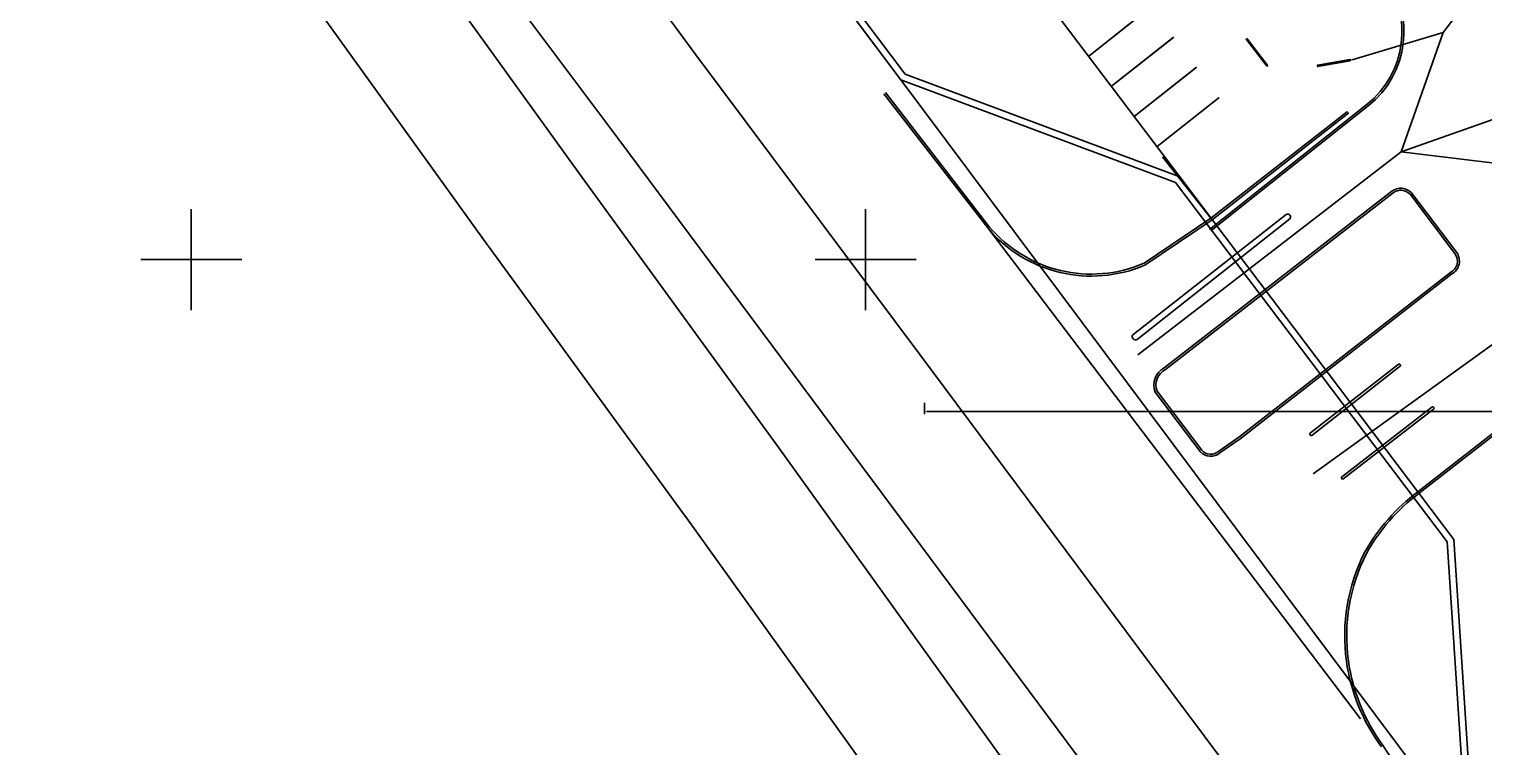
# Model space of a CAD drawing. Header units: millimetres. Extents: x 793 to 3159, y 750 to 2095.
# Drawn here: x 915 to 1022.9, y 1189.8 to 1243 of the extents above; entities that cross this region are included whole.
import ezdxf

# ---------------------------------------------------------------- set-up
doc = ezdxf.new("R2010")
doc.units = ezdxf.units.MM
for name, color, linetype in [('A-GUARNICIONES', 1, 'Continuous'), ('A-PISOS-HATCH', 8, 'Continuous'), ('barda existente', 240, 'Continuous'), ('CONCRETOS', 64, 'Continuous'), ('ESTACIONAMIENTO', 8, 'Continuous'), ('GUARNICIONES', 8, 'Continuous'), ('limite de carretera', 9, 'Continuous'), ('LINEAS DE PAVIEMENTOS', 9, 'Continuous'), ('poligono real existente', 210, 'Continuous'), ('RETUTM01', 8, 'Continuous')]:
    doc.layers.add(name, color=color, linetype=linetype)
doc.styles.get("Standard").update_dxf_attribs({"font": 'arial.ttf'})
doc.linetypes.add('RAYACONTDIAG', pattern='A,0.8,["/",Standard,S=0.08,R=0,X=0.025,Y=-0.04],0', length=0.8)
doc.dimstyles.get("Standard").update_dxf_attribs({"dimtxt": 1.2, "dimasz": 0.18, "dimexe": 0.18, "dimexo": 0.0625, "dimgap": 0.09, "dimtad": 0, "dimtih": 1, "dimtoh": 1, "dimdec": 4, "dimlfac": -1, "dimzin": 0, "dimdsep": 46, "dimtxsty": 'Standard', "dimcen": 0.09, "dimadec": 0, "dimazin": 0, "dimtfac": 1, "dimtdec": 4, "dimtofl": 0, "dimtmove": 0, "dimatfit": 3, "dimfxl": 1, "dimtolj": 1, "dimtzin": 0, "dimarcsym": 0})

# ---------------------------------------------------------------- blocks, each defined once
blk = doc.blocks.new('A$C6A1540C3')
at = {"layer": 'RETUTM01', "color": 8, "linetype": 'Continuous'}
for p, q in [((3.75, 7.5), (3.75, 0)), ((0, 3.75), (7.5, 3.75))]:
    blk.add_line(p, q, dxfattribs=at)
blk = doc.blocks.new('*D248')
at = {"layer": 'Defpoints', "color": 0, "lineweight": -2, "transparency": 16777216}
for p, q in [((981.42, 1215.26), (981.42, 1214.43)), ((981.6, 1214.61), (1055.6, 1214.61)), ((1136.51, 1214.61), (1062.51, 1214.61)), ((1136.69, 1215.26), (1136.69, 1214.43))]:
    blk.add_line(p, q, dxfattribs=at)
at = {"layer": 'Defpoints', "color": 0, "transparency": 16777216}
for p in [(981.42, 1215.32), (981.42, 1214.61), (1136.69, 1215.32)]:
    blk.add_point(p, dxfattribs=at)
for points in [[(981.6, 1214.64), (981.6, 1214.58), (981.42, 1214.61)], [(1136.51, 1214.64), (1136.51, 1214.58), (1136.69, 1214.61)]]:
    blk.add_solid(points, dxfattribs=at)
at = {"layer": 'Defpoints', "color": 0, "transparency": 16777216, "insert": (1059.05, 1214.61), "char_height": 1.2, "attachment_point": 5}
blk.add_mtext('\\A1;155.2726', dxfattribs=at)

msp = doc.modelspace()

# ---------------------------------------------------------------- linework, layer by layer
at = {"layer": 'A-GUARNICIONES', "color": 1}
for points in [[(989.89612, 1316.48589, 0.589522005), (979.09499, 1294.2044, -0.402224079), (979.00133, 1293.5883), (975.38342, 1290.80879), (996.1581, 1263.76766), (999.76623, 1266.53965, -0.414213562), (1000.39723, 1266.45695), (1015.40283, 1246.92506, -0.409611407), (1014.229, 1237.38618), (1002.54865, 1228.11668)], [(1003.92888, 1262.10622), (1015.52178, 1247.01644, -0.409611407), (1014.32224, 1237.26868), (1002.64189, 1227.99918)]]:
    msp.add_lwpolyline(points, format="xyb", dxfattribs=at)
at = {"layer": 'A-PISOS-HATCH'}
for p, q in [((998.2164, 1244.61495, 296.07548), (993.60884, 1240.96639, 296.13035)), ((998.16133, 1244.57135, 296.07614), (993.60884, 1240.96639, 296.13035)), ((999.89957, 1242.37623, 296.07614), (995.29202, 1238.72767, 296.13101)), ((999.8445, 1242.33263, 296.07679), (995.29202, 1238.72767, 296.13101)), ((1001.58274, 1240.13751, 296.07679), (996.97519, 1236.48895, 296.13167)), ((1001.52768, 1240.09391, 296.07745), (996.97519, 1236.48895, 296.13167)), ((1003.26591, 1237.89879, 296.07745), (998.65836, 1234.25023, 296.13232)), ((999.0657, 1233.49005, 296.20998), (1002.65673, 1228.95515, 296.26399))]:
    msp.add_line(p, q, dxfattribs=at)
at = {"layer": 'barda existente', "linetype": 'Continuous', "ltscale": 10}
for p, q in [((961.36096, 1264.36973, 297.117), (979.98455, 1239.62028, 296.595)), ((960.96143, 1264.06909, 297.117), (979.67277, 1239.20305, 296.59254)), ((979.98455, 1239.62028, 296.595), (1000.33963, 1232.01001, 296.133)), ((979.67277, 1239.20305, 296.5981), (1000.02846, 1231.59254, 296.13609)), ((1020.65969, 1205.14088, 295.72), (1000.33963, 1232.01001, 296.133)), ((1020.17054, 1204.95876, 295.72184), (1000.02846, 1231.59254, 296.13122)), ((1021.60152, 1183.08387, 295.35045), (1020.17054, 1204.95876, 295.71749)), ((1022.09049, 1183.26868, 295.353), (1020.65969, 1205.14088, 295.72))]:
    msp.add_line(p, q, dxfattribs=at)
at = {"layer": 'CONCRETOS'}
msp.add_line((1013.73873, 1191.83916, 295.622), (986.10938, 1228.22023, 296.336), dxfattribs=at)
at = {"layer": 'Defpoints'}
msp.add_line((1000.33963, 1232.01001, 296.133), (929.73972, 1325.36394, 297.56792), dxfattribs=at)
at = {"layer": 'Defpoints', "color": 6}
for p, q in [((1019.87945, 1242.71807), (1022.79392, 1246.55241)), ((1019.87945, 1242.71807), (1013.13619, 1240.69099)), ((1019.87945, 1242.71807), (1016.76098, 1233.86376)), ((1016.76098, 1233.86376), (1025.54711, 1236.95465)), ((1016.76098, 1233.86376), (997.24488, 1218.81929)), ((1032.00491, 1232.0196), (1016.76098, 1233.86376))]:
    msp.add_line(p, q, dxfattribs=at)
at = {"layer": 'Defpoints', "color": 3}
msp.add_line((1010.24824, 1209.98697), (1027.05748, 1222.12687), dxfattribs=at)
at = {"layer": 'ESTACIONAMIENTO'}
for points in [[(1005.2765, 1242.26908, 0.2, 0.2, 0), (1006.66501, 1240.46117, 0.5, 0, 0), (1006.90425, 1240.15154, 0, 0, 0)], [(1010.5057, 1240.22838, 0.2, 0.2, 0), (1012.75099, 1240.62227, 0.5, 0, 0), (1013.13619, 1240.69099, 0, 0, 0)]]:
    msp.add_lwpolyline(points, format="xyseb", dxfattribs=at)
at = {"layer": 'GUARNICIONES'}
for p, q in [((986.22604, 1228.31457, 296.33606), (978.5298, 1238.25437, 296.562)), ((1012.78201, 1236.86514, 296.262), (1002.65673, 1228.95515, 296.264)), ((999.28703, 1217.73187, 296.16), (1016.16704, 1230.83131, 295.99401)), ((1017.41777, 1230.71968, 295.94491), (1020.74204, 1226.3365, 295.878)), ((1008.24412, 1229.2241, 296.187), (996.86041, 1220.30334, 296.233)), ((997.18791, 1219.96472, 296.233), (1008.51745, 1228.89786, 296.169)), ((997.69567, 1225.60571, 296.25602), (1002.65673, 1228.95515, 296.26399)), ((1020.41775, 1224.93305, 295.886), (1004.73029, 1212.72114, 295.996)), ((1010.04414, 1213.03277, 296), (1016.53222, 1218.10587, 295.984)), ((1010.1258, 1212.82974, 295.996), (1016.71911, 1217.99743, 295.983)), ((1018.08471, 1208.55471, 296.005), (1028.52774, 1216.69452, 295.798)), ((998.66291, 1216.13171, 296.13949), (1001.97138, 1211.74868, 296.00812)), ((1012.34263, 1209.75481, 295.996), (1019.02934, 1214.93638, 295.937)), ((1019.14909, 1214.7904, 295.934), (1012.44604, 1209.615, 295.983)), ((1004.73623, 1212.72553, 295.996), (1003.23799, 1211.67335, 296.008))]:
    msp.add_line(p, q, dxfattribs=at)
for centre, radius, start, end in [((1016.73044, 1230.08126, 295.945), 0.93808, 42.8872301, 126.9118702), ((1008.34505, 1229.03105, 296.151), 0.21785, 322.3121102, 117.601977), ((993.78949, 1234.70279, 296.256), 9.90026, 220.1850314, 293.2381113), ((1019.98675, 1225.77183, 295.878), 0.94304, 297.19618, 36.7824024), ((997.06489, 1220.17342, 296.233), 0.24226, 147.5688784, 300.5172761), ((1016.60968, 1218.02409, 296.018), 0.11263, 346.3097851, 133.4457397), ((999.87394, 1216.58116, 296.16), 1.29174, 117.0235037, 200.3617425), ((1019.09528, 1214.86837, 295.897), 0.09473, 304.6122358, 134.1153623), ((1010.09843, 1212.93667, 295.992), 0.11038, 119.4621553, 284.3601803), ((1002.64175, 1212.33429, 296.008), 0.89014, 221.1388054, 312.054045), ((1012.42562, 1209.70804, 295.996), 0.09526, 150.5969428, 282.3765646), ((1026.78405, 1197.01324, 296.005), 14.45282, 127.0070148, 150.6751266), ((1026.23774, 1197.9839, 295.95), 13.51339, 153.102645, 187.8275933), ((1026.40626, 1198.01898, 295.351), 13.68512, 187.8765082, 216.7023481), ((1079.8084, 1231.17581, 295.351), 76.50288, 212.7052571, 219.6912274)]:
    msp.add_arc(centre, radius, start, end, dxfattribs=at)
at = {"layer": 'limite de carretera'}
for p, q in [((958.67943, 1234.87448, 297.255), (937.73173, 1262.87451, 297.957)), ((934.69413, 1261.57587, 298.039), (956.02945, 1231.95779, 297.321)), ((927.71608, 1256.54925, 298.039), (949.0514, 1226.93117, 297.321)), ((964.46655, 1241.06364, 297.134), (953.97007, 1255.32534, 297.423)), ((981.06553, 1218.8514, 296.665), (964.46655, 1241.06364, 297.134)), ((974.63119, 1213.45766, 296.817), (958.67943, 1234.87448, 297.255)), ((956.02945, 1231.95779, 297.321), (970.62631, 1211.92743, 296.905)), ((949.07916, 1226.89286, 297.321), (963.67602, 1206.8625, 296.905)), ((997.31261, 1197.05141, 296.187), (981.06553, 1218.8514, 296.665)), ((990.60282, 1191.96678, 296.396), (974.63119, 1213.45766, 296.817)), ((970.62631, 1211.92743, 296.905), (988.33198, 1187.28742, 296.416)), ((963.6424, 1206.90897, 296.905), (981.34806, 1182.26896, 296.416)), ((1017.6437, 1169.89347, 295.692), (997.31261, 1197.05141, 296.187)), ((1010.36964, 1165.43435, 295.91), (990.60282, 1191.96678, 296.396))]:
    msp.add_line(p, q, dxfattribs=at)
at = {"layer": 'LINEAS DE PAVIEMENTOS'}
for p, q in [((986.10938, 1228.22023, 296.336), (978.41119, 1238.16253, 296.562)), ((1012.87436, 1236.74694, 296.262), (1002.74498, 1228.83374, 296.264)), ((999.19507, 1217.85037, 296.16), (1016.07597, 1230.95051, 295.994)), ((1017.53293, 1230.81606, 295.945), (1020.86155, 1226.42714, 295.878)), ((997.76791, 1225.4735, 296.256), (1002.74498, 1228.83374, 296.264)), ((1020.50989, 1224.81468, 295.886), (1004.82243, 1212.60278, 295.996)), ((1017.9925, 1208.67302, 296.005), (1028.43552, 1216.81282, 295.798)), ((998.53031, 1216.0584, 296.14), (1001.85472, 1211.65424, 296.008)), ((1004.82243, 1212.60278, 295.996), (1003.3242, 1211.55059, 296.008))]:
    msp.add_line(p, q, dxfattribs=at)
for centre, radius, start, end in [((1016.73044, 1230.08126, 295.945), 1.08808, 42.4787592, 126.9762605), ((993.78949, 1234.70279, 296.256), 10.05026, 220.1667897, 293.3191479), ((1019.99025, 1225.77259, 295.878), 1.08978, 298.4788748, 36.9149742), ((999.8689, 1216.58112, 296.16), 1.43703, 117.9634308, 201.3306193), ((1002.64097, 1212.33271, 296.008), 1.03851, 220.7916195, 311.1392609), ((1026.78367, 1197.0135, 295.935), 14.60236, 127.0159919, 150.6753147), ((1026.23774, 1197.9839, 295.95), 13.66339, 153.102645, 187.8275933), ((1026.40066, 1198.01747, 295.75), 13.82937, 187.8734684, 216.6678776)]:
    msp.add_arc(centre, radius, start, end, dxfattribs=at)
at = {"layer": 'poligono real existente', "linetype": 'RAYACONTDIAG', "elevation": 293.251}
msp.add_lwpolyline([(1369.33465, 1426.06132), (1255.57285, 1420.9017), (1202.17198, 1418.58763), (1011.17738, 1410.77698), (917.45278, 1406.2733), (976.69776, 1327.5493), (915.03327, 1324.68525), (960.96143, 1264.06909), (979.67277, 1239.20305), (1021.60152, 1183.08387), (1047.83437, 1149.10084), (1055.37166, 1138.42562), (1109.5674, 1067.16951)], dxfattribs=at)

# ---------------------------------------------------------------- block references
at = {"layer": 'poligono real existente'}
for p in [(923.30715, 1222.1269), (973.30715, 1222.1269)]:
    msp.add_blockref('A$C6A1540C3', p, dxfattribs=at)

# ---------------------------------------------------------------- dimensions: what is measured, and where the dimension line sits
at = {"layer": 'Defpoints', "color": 40, "true_color": 0xfaa21b}
dim = msp.add_linear_dim(base=(981.41673, 1214.60563), p1=(1136.68932, 1215.31758), p2=(981.41673, 1215.31758), dimstyle='Standard', dxfattribs=at)
dim.commit()
dim.dimension.update_dxf_attribs({"geometry": '*D248', "text_midpoint": (1059.05302, 1214.60563)})

doc.saveas('drawing.dxf')
